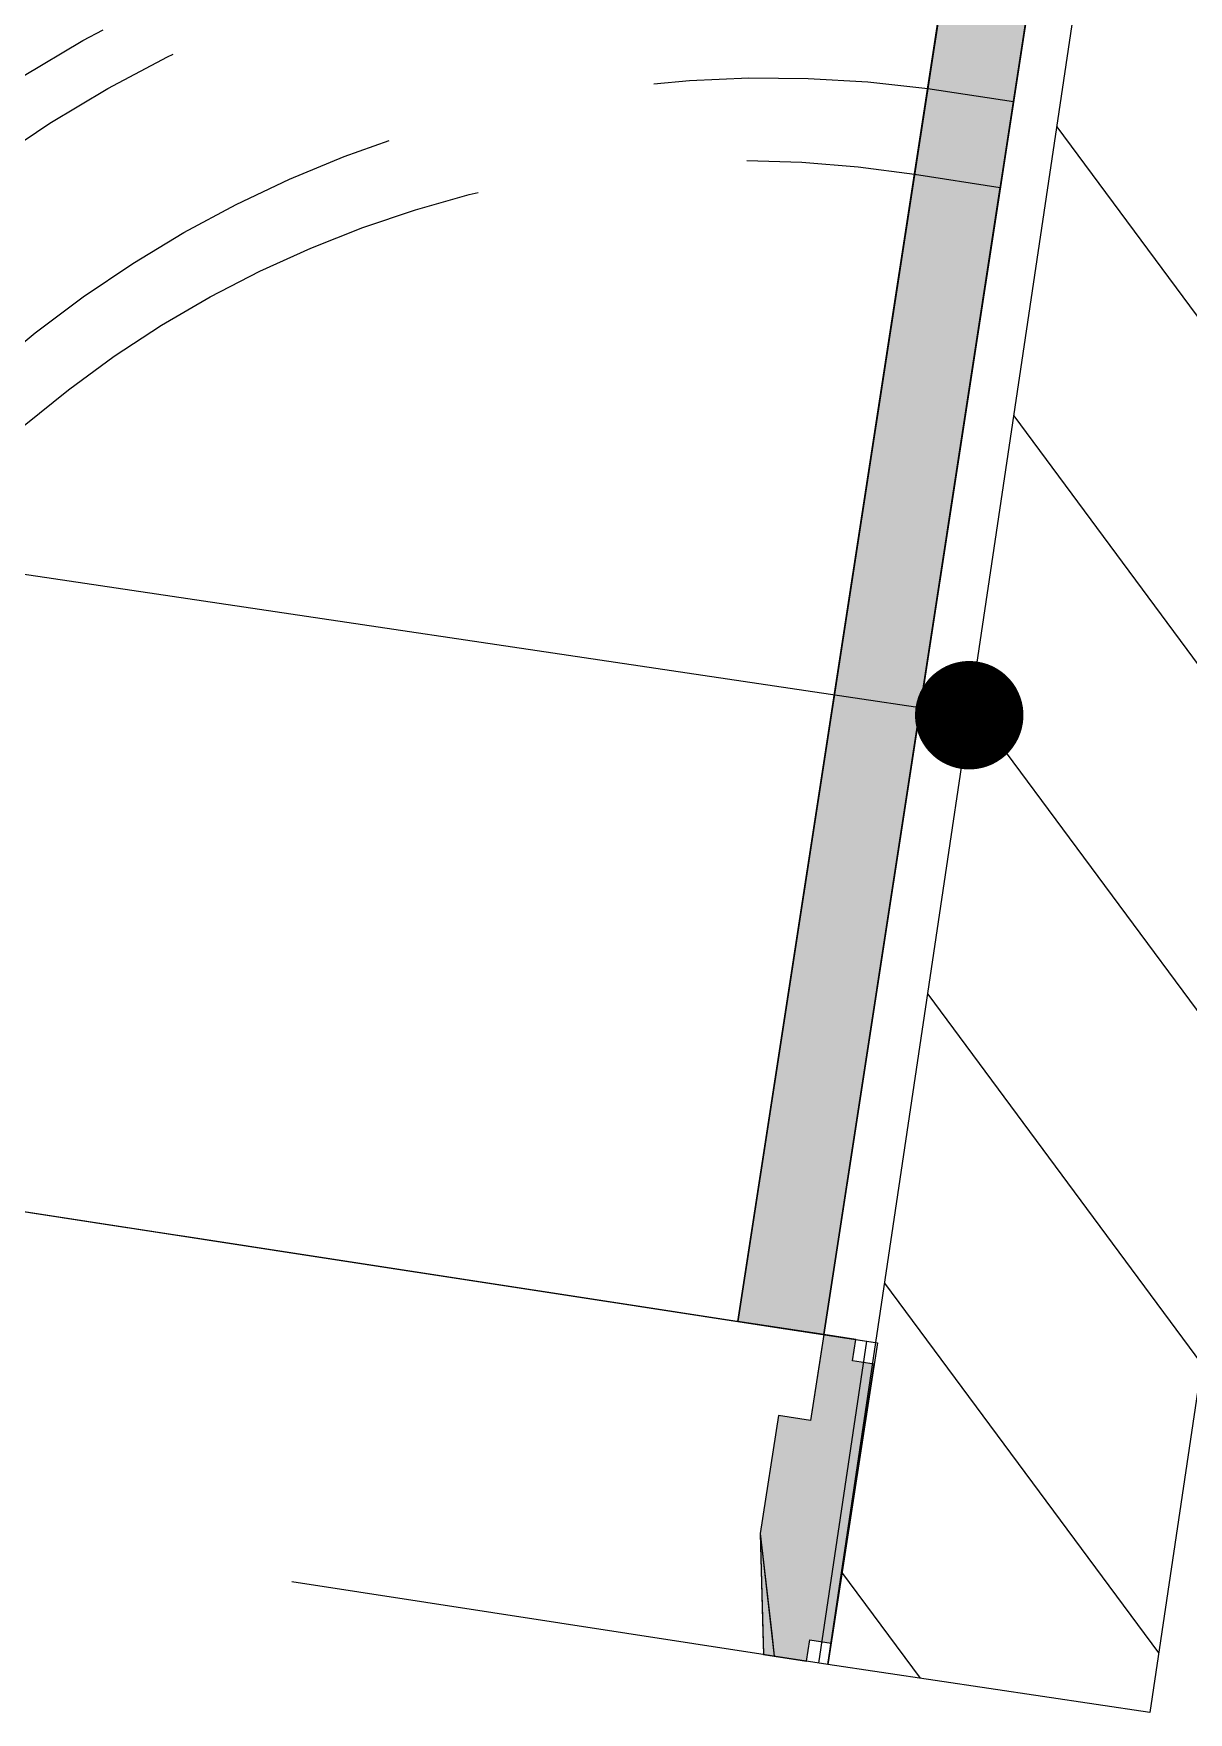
# Model space of a CAD drawing. Header units: millimetres. Extents: x 338 to 506, y 179 to 335.
# Drawn here: x 411.387 to 411.92, y 274.398 to 275.172 of the extents above; entities that cross this region are included whole.
import ezdxf

# ---------------------------------------------------------------- set-up
doc = ezdxf.new("R2010")
doc.units = ezdxf.units.MM
doc.linetypes.add('HIDDEN', pattern=[0.375, 0.25, -0.125])
for name, color, linetype in [('A-DOOR', 3, 'Continuous'), ('MUROS', 32, 'Continuous'), ('REJAS', 151, 'Continuous'), ('SEÑALIZACIÓN', 41, 'Continuous')]:
    doc.layers.add(name, color=color, linetype=linetype)
doc.styles.add('NOTAS', font='simplex.shx')
doc.styles.get("Standard").update_dxf_attribs({"font": 'ARIALUNI.ttf'})
doc.dimstyles.new('ROMANS', dxfattribs={"dimtxt": 0.1, "dimasz": 0.05, "dimexe": 0.04, "dimexo": 0.5, "dimgap": 0.05, "dimtad": 1, "dimtih": 1, "dimtoh": 1, "dimdec": 4, "dimzin": 5, "dimdsep": 46, "dimtxsty": 'Standard', "dimsah": 1, "dimcen": 0.05, "dimse1": 1, "dimse2": 1, "dimclrd": 7, "dimclre": 7, "dimclrt": 7, "dimadec": 0, "dimazin": 0, "dimtfac": 1, "dimtdec": 4, "dimtix": 1, "dimtmove": 2, "dimatfit": 3, "dimfxl": 1, "dimtolj": 1, "dimarcsym": 0})

# ---------------------------------------------------------------- blocks, each defined once
blk = doc.blocks.new('*X914')
at = {"color": 0}
for p, q in [((94.46786, 87.86022), (94.42486, 87.81722)), ((94.60257, 87.86022), (94.45257, 87.71022)), ((94.73727, 87.86022), (94.58727, 87.71022)), ((94.87197, 87.86022), (94.72197, 87.71022)), ((95.00668, 87.86022), (94.85668, 87.71022)), ((95.14138, 87.86022), (94.99138, 87.71022))]:
    blk.add_line(p, q, dxfattribs=at)
blk = doc.blocks.new('*U1259')
at = {"color": 7, "linetype": 'Continuous'}
for p, q in [((0.025, 0), (0.025, 0.535)), ((0.065, 0.535), (0.065, 0))]:
    blk.add_line(p, q, dxfattribs=at)
at = {"color": 7, "linetype": 'Continuous', "extrusion": (0, 0, -1)}
for points in [[(-0.025, 0.535), (-0.065, 0), (-0.025, 0)], [(-0.025, 0.535), (-0.065, 0.535), (-0.065, 0)]]:
    blk.add_solid(points, dxfattribs=at)
blk = doc.blocks.new('*U1260')
at = {"color": 7, "linetype": 'Continuous'}
for p, q in [((0.01, -0.01), (0.01, 0)), ((0.025, 0), (0.025, -0.01)), ((0, -0.04), (0, -0.01)), ((0.025, -0.01), (0.025, -0.04)), ((0, -0.095), (0, -0.04)), ((0.04, -0.04), (0.04, -0.095)), ((0, -0.14), (0, -0.095)), ((0.04, -0.095), (0.02773, -0.14)), ((0.01, -0.15), (0.01, -0.14)), ((0.02773, -0.14), (0.025, -0.15))]:
    blk.add_line(p, q, dxfattribs=at)
at = {"color": 7, "linetype": 'Continuous', "extrusion": (0, 0, -1)}
for points in [[(-0.01, 0), (-0.025, -0.01), (-0.01, -0.01)], [(-0.01, 0), (-0.025, 0), (-0.025, -0.01)], [(0, -0.01), (-0.025, -0.04), (0, -0.04)], [(0, -0.01), (-0.025, -0.01), (-0.025, -0.04)], [(0, -0.04), (-0.04, -0.095), (0, -0.095)], [(0, -0.04), (-0.04, -0.04), (-0.04, -0.095)], [(0, -0.095), (-0.02773, -0.14), (0, -0.14)], [(0, -0.095), (-0.04, -0.095), (-0.02773, -0.14)], [(-0.01, -0.14), (-0.025, -0.15), (-0.01, -0.15)], [(-0.01, -0.14), (-0.02773, -0.14), (-0.025, -0.15)]]:
    blk.add_solid(points, dxfattribs=at)
blk = doc.blocks.new('*U1261')
at = {"color": 7, "linetype": 'Continuous'}
for p, q in [((0.025, 0), (0.025, 0.65)), ((0.065, 0.65), (0.065, 0))]:
    blk.add_line(p, q, dxfattribs=at)
at = {"color": 7, "linetype": 'Continuous', "extrusion": (0, 0, -1)}
for points in [[(-0.025, 0.65), (-0.065, 0), (-0.025, 0)], [(-0.025, 0.65), (-0.065, 0.65), (-0.065, 0)]]:
    blk.add_solid(points, dxfattribs=at)
blk = doc.blocks.new('*U1263')
at = {"color": 7, "linetype": 'Continuous'}
for p, q in [((0.01, -0.01), (0.01, 0)), ((0.025, 0), (0.025, -0.01)), ((0, -0.04), (0, -0.01)), ((0.025, -0.01), (0.025, -0.04)), ((0, -0.095), (0, -0.04)), ((0.04, -0.04), (0.04, -0.095)), ((0, -0.14), (0, -0.095)), ((0.04, -0.095), (0.02773, -0.14)), ((0.01, -0.15), (0.01, -0.14)), ((0.02773, -0.14), (0.025, -0.15))]:
    blk.add_line(p, q, dxfattribs=at)
at = {"color": 7, "linetype": 'Continuous', "extrusion": (0, 0, -1)}
for points in [[(-0.01, 0), (-0.025, -0.01), (-0.01, -0.01)], [(-0.01, 0), (-0.025, 0), (-0.025, -0.01)], [(0, -0.01), (-0.025, -0.04), (0, -0.04)], [(0, -0.01), (-0.025, -0.01), (-0.025, -0.04)], [(0, -0.04), (-0.04, -0.095), (0, -0.095)], [(0, -0.04), (-0.04, -0.04), (-0.04, -0.095)], [(0, -0.095), (-0.02773, -0.14), (0, -0.14)], [(0, -0.095), (-0.04, -0.095), (-0.02773, -0.14)], [(-0.01, -0.14), (-0.025, -0.15), (-0.01, -0.15)], [(-0.01, -0.14), (-0.02773, -0.14), (-0.025, -0.15)]]:
    blk.add_solid(points, dxfattribs=at)
blk = doc.blocks.new('*U1266')
at = {"color": 7, "linetype": 'Continuous'}
for p, q in [((0.01, -0.01), (0.01, 0)), ((0.025, 0), (0.025, -0.01)), ((0, -0.04), (0, -0.01)), ((0.025, -0.01), (0.025, -0.04)), ((0, -0.095), (0, -0.04)), ((0.04, -0.04), (0.04, -0.095)), ((0, -0.14), (0, -0.095)), ((0.04, -0.095), (0.02773, -0.14)), ((0.01, -0.15), (0.01, -0.14)), ((0.02773, -0.14), (0.025, -0.15))]:
    blk.add_line(p, q, dxfattribs=at)
at = {"color": 7, "linetype": 'Continuous', "extrusion": (0, 0, -1)}
for points in [[(-0.01, 0), (-0.025, -0.01), (-0.01, -0.01)], [(-0.01, 0), (-0.025, 0), (-0.025, -0.01)], [(0, -0.01), (-0.025, -0.04), (0, -0.04)], [(0, -0.01), (-0.025, -0.01), (-0.025, -0.04)], [(0, -0.04), (-0.04, -0.095), (0, -0.095)], [(0, -0.04), (-0.04, -0.04), (-0.04, -0.095)], [(0, -0.095), (-0.02773, -0.14), (0, -0.14)], [(0, -0.095), (-0.04, -0.095), (-0.02773, -0.14)], [(-0.01, -0.14), (-0.025, -0.15), (-0.01, -0.15)], [(-0.01, -0.14), (-0.02773, -0.14), (-0.025, -0.15)]]:
    blk.add_solid(points, dxfattribs=at)
blk = doc.blocks.new('*U1267')
at = {"color": 7, "linetype": 'Continuous'}
for p, q in [((0.01, -0.01), (0.01, 0)), ((0.025, 0), (0.025, -0.01)), ((0, -0.04), (0, -0.01)), ((0.025, -0.01), (0.025, -0.04)), ((0, -0.095), (0, -0.04)), ((0.04, -0.04), (0.04, -0.095)), ((0, -0.14), (0, -0.095)), ((0.04, -0.095), (0.02773, -0.14)), ((0.01, -0.15), (0.01, -0.14)), ((0.02773, -0.14), (0.025, -0.15))]:
    blk.add_line(p, q, dxfattribs=at)
at = {"color": 7, "linetype": 'Continuous', "extrusion": (0, 0, -1)}
for points in [[(-0.01, 0), (-0.025, -0.01), (-0.01, -0.01)], [(-0.01, 0), (-0.025, 0), (-0.025, -0.01)], [(0, -0.01), (-0.025, -0.04), (0, -0.04)], [(0, -0.01), (-0.025, -0.01), (-0.025, -0.04)], [(0, -0.04), (-0.04, -0.095), (0, -0.095)], [(0, -0.04), (-0.04, -0.04), (-0.04, -0.095)], [(0, -0.095), (-0.02773, -0.14), (0, -0.14)], [(0, -0.095), (-0.04, -0.095), (-0.02773, -0.14)], [(-0.01, -0.14), (-0.025, -0.15), (-0.01, -0.15)], [(-0.01, -0.14), (-0.02773, -0.14), (-0.025, -0.15)]]:
    blk.add_solid(points, dxfattribs=at)
blk = doc.blocks.new('*U1268')
at = {"color": 7, "linetype": 'Continuous'}
for p, q in [((0.025, 0), (0.025, 0.735)), ((0.065, 0.735), (0.065, 0))]:
    blk.add_line(p, q, dxfattribs=at)
at = {"color": 7, "linetype": 'Continuous', "extrusion": (0, 0, -1)}
for points in [[(-0.025, 0.735), (-0.065, 0), (-0.025, 0)], [(-0.025, 0.735), (-0.065, 0.735), (-0.065, 0)]]:
    blk.add_solid(points, dxfattribs=at)
blk = doc.blocks.new('*U1269')
at = {"color": 7, "linetype": 'Continuous'}
for p, q in [((0.025, 0), (0.025, 0.85)), ((0.065, 0.85), (0.065, 0))]:
    blk.add_line(p, q, dxfattribs=at)
at = {"color": 7, "linetype": 'Continuous', "extrusion": (0, 0, -1)}
for points in [[(-0.025, 0.85), (-0.065, 0), (-0.025, 0)], [(-0.025, 0.85), (-0.065, 0.85), (-0.065, 0)]]:
    blk.add_solid(points, dxfattribs=at)
blk = doc.blocks.new('*U1272')
at = {"color": 7, "linetype": 'Continuous'}
for p, q in [((0.01, -0.01), (0.01, 0)), ((0.025, 0), (0.025, -0.01)), ((0, -0.04), (0, -0.01)), ((0.025, -0.01), (0.025, -0.04)), ((0, -0.095), (0, -0.04)), ((0.04, -0.04), (0.04, -0.095)), ((0, -0.14), (0, -0.095)), ((0.04, -0.095), (0.02773, -0.14)), ((0.01, -0.15), (0.01, -0.14)), ((0.02773, -0.14), (0.025, -0.15))]:
    blk.add_line(p, q, dxfattribs=at)
at = {"color": 7, "linetype": 'Continuous', "extrusion": (0, 0, -1)}
for points in [[(-0.01, 0), (-0.025, -0.01), (-0.01, -0.01)], [(-0.01, 0), (-0.025, 0), (-0.025, -0.01)], [(0, -0.01), (-0.025, -0.04), (0, -0.04)], [(0, -0.01), (-0.025, -0.01), (-0.025, -0.04)], [(0, -0.04), (-0.04, -0.095), (0, -0.095)], [(0, -0.04), (-0.04, -0.04), (-0.04, -0.095)], [(0, -0.095), (-0.02773, -0.14), (0, -0.14)], [(0, -0.095), (-0.04, -0.095), (-0.02773, -0.14)], [(-0.01, -0.14), (-0.025, -0.15), (-0.01, -0.15)], [(-0.01, -0.14), (-0.02773, -0.14), (-0.025, -0.15)]]:
    blk.add_solid(points, dxfattribs=at)
blk = doc.blocks.new('*U1273')
at = {"color": 7, "linetype": 'Continuous'}
for p, q in [((0.01, -0.01), (0.01, 0)), ((0.025, 0), (0.025, -0.01)), ((0, -0.04), (0, -0.01)), ((0.025, -0.01), (0.025, -0.04)), ((0, -0.095), (0, -0.04)), ((0.04, -0.04), (0.04, -0.095)), ((0, -0.14), (0, -0.095)), ((0.04, -0.095), (0.02773, -0.14)), ((0.01, -0.15), (0.01, -0.14)), ((0.02773, -0.14), (0.025, -0.15))]:
    blk.add_line(p, q, dxfattribs=at)
at = {"color": 7, "linetype": 'Continuous', "extrusion": (0, 0, -1)}
for points in [[(-0.01, 0), (-0.025, -0.01), (-0.01, -0.01)], [(-0.01, 0), (-0.025, 0), (-0.025, -0.01)], [(0, -0.01), (-0.025, -0.04), (0, -0.04)], [(0, -0.01), (-0.025, -0.01), (-0.025, -0.04)], [(0, -0.04), (-0.04, -0.095), (0, -0.095)], [(0, -0.04), (-0.04, -0.04), (-0.04, -0.095)], [(0, -0.095), (-0.02773, -0.14), (0, -0.14)], [(0, -0.095), (-0.04, -0.095), (-0.02773, -0.14)], [(-0.01, -0.14), (-0.025, -0.15), (-0.01, -0.15)], [(-0.01, -0.14), (-0.02773, -0.14), (-0.025, -0.15)]]:
    blk.add_solid(points, dxfattribs=at)
blk = doc.blocks.new('*U1276')
at = {"color": 7, "linetype": 'Continuous'}
for p, q in [((0.01, -0.01), (0.01, 0)), ((0.025, 0), (0.025, -0.01)), ((0, -0.04), (0, -0.01)), ((0.025, -0.01), (0.025, -0.04)), ((0, -0.095), (0, -0.04)), ((0.04, -0.04), (0.04, -0.095)), ((0, -0.14), (0, -0.095)), ((0.04, -0.095), (0.02773, -0.14)), ((0.01, -0.15), (0.01, -0.14)), ((0.02773, -0.14), (0.025, -0.15))]:
    blk.add_line(p, q, dxfattribs=at)
at = {"color": 7, "linetype": 'Continuous', "extrusion": (0, 0, -1)}
for points in [[(-0.01, 0), (-0.025, -0.01), (-0.01, -0.01)], [(-0.01, 0), (-0.025, 0), (-0.025, -0.01)], [(0, -0.01), (-0.025, -0.04), (0, -0.04)], [(0, -0.01), (-0.025, -0.01), (-0.025, -0.04)], [(0, -0.04), (-0.04, -0.095), (0, -0.095)], [(0, -0.04), (-0.04, -0.04), (-0.04, -0.095)], [(0, -0.095), (-0.02773, -0.14), (0, -0.14)], [(0, -0.095), (-0.04, -0.095), (-0.02773, -0.14)], [(-0.01, -0.14), (-0.025, -0.15), (-0.01, -0.15)], [(-0.01, -0.14), (-0.02773, -0.14), (-0.025, -0.15)]]:
    blk.add_solid(points, dxfattribs=at)
blk = doc.blocks.new('*U1277')
at = {"color": 7, "linetype": 'Continuous'}
for p, q in [((0.01, -0.01), (0.01, 0)), ((0.025, 0), (0.025, -0.01)), ((0, -0.04), (0, -0.01)), ((0.025, -0.01), (0.025, -0.04)), ((0, -0.095), (0, -0.04)), ((0.04, -0.04), (0.04, -0.095)), ((0, -0.14), (0, -0.095)), ((0.04, -0.095), (0.02773, -0.14)), ((0.01, -0.15), (0.01, -0.14)), ((0.02773, -0.14), (0.025, -0.15))]:
    blk.add_line(p, q, dxfattribs=at)
at = {"color": 7, "linetype": 'Continuous', "extrusion": (0, 0, -1)}
for points in [[(-0.01, 0), (-0.025, -0.01), (-0.01, -0.01)], [(-0.01, 0), (-0.025, 0), (-0.025, -0.01)], [(0, -0.01), (-0.025, -0.04), (0, -0.04)], [(0, -0.01), (-0.025, -0.01), (-0.025, -0.04)], [(0, -0.04), (-0.04, -0.095), (0, -0.095)], [(0, -0.04), (-0.04, -0.04), (-0.04, -0.095)], [(0, -0.095), (-0.02773, -0.14), (0, -0.14)], [(0, -0.095), (-0.04, -0.095), (-0.02773, -0.14)], [(-0.01, -0.14), (-0.025, -0.15), (-0.01, -0.15)], [(-0.01, -0.14), (-0.02773, -0.14), (-0.025, -0.15)]]:
    blk.add_solid(points, dxfattribs=at)
blk = doc.blocks.new('*U1278')
at = {"color": 7, "linetype": 'Continuous'}
for p, q in [((0.025, 0), (0.025, 0.95)), ((0.065, 0.95), (0.065, 0))]:
    blk.add_line(p, q, dxfattribs=at)
at = {"color": 7, "linetype": 'Continuous', "extrusion": (0, 0, -1)}
for points in [[(-0.025, 0.95), (-0.065, 0), (-0.025, 0)], [(-0.025, 0.95), (-0.065, 0.95), (-0.065, 0)]]:
    blk.add_solid(points, dxfattribs=at)
blk = doc.blocks.new('*U1279')
at = {"color": 7, "linetype": 'Continuous'}
for p, q in [((0.025, 0), (0.025, 0.945)), ((0.065, 0.945), (0.065, 0))]:
    blk.add_line(p, q, dxfattribs=at)
at = {"color": 7, "linetype": 'Continuous', "extrusion": (0, 0, -1)}
for points in [[(-0.025, 0.945), (-0.065, 0), (-0.025, 0)], [(-0.025, 0.945), (-0.065, 0.945), (-0.065, 0)]]:
    blk.add_solid(points, dxfattribs=at)
blk = doc.blocks.new('*U1282')
at = {"color": 7, "linetype": 'Continuous'}
for p, q in [((0.01, -0.01), (0.01, 0)), ((0.025, 0), (0.025, -0.01)), ((0, -0.04), (0, -0.01)), ((0.025, -0.01), (0.025, -0.04)), ((0, -0.095), (0, -0.04)), ((0.04, -0.04), (0.04, -0.095)), ((0, -0.14), (0, -0.095)), ((0.04, -0.095), (0.03182, -0.14)), ((0.01, -0.15), (0.01, -0.14)), ((0.03182, -0.14), (0.03, -0.15))]:
    blk.add_line(p, q, dxfattribs=at)
at = {"color": 7, "linetype": 'Continuous', "extrusion": (0, 0, -1)}
for points in [[(-0.01, 0), (-0.025, -0.01), (-0.01, -0.01)], [(-0.01, 0), (-0.025, 0), (-0.025, -0.01)], [(0, -0.01), (-0.025, -0.04), (0, -0.04)], [(0, -0.01), (-0.025, -0.01), (-0.025, -0.04)], [(0, -0.04), (-0.04, -0.095), (0, -0.095)], [(0, -0.04), (-0.04, -0.04), (-0.04, -0.095)], [(0, -0.095), (-0.03182, -0.14), (0, -0.14)], [(0, -0.095), (-0.04, -0.095), (-0.03182, -0.14)], [(-0.01, -0.14), (-0.03, -0.15), (-0.01, -0.15)], [(-0.01, -0.14), (-0.03182, -0.14), (-0.03, -0.15)]]:
    blk.add_solid(points, dxfattribs=at)
blk = doc.blocks.new('*U1286')
at = {"color": 7, "linetype": 'Continuous'}
for p, q in [((0.025, 0), (0.025, 0.945)), ((0.065, 0.945), (0.065, 0))]:
    blk.add_line(p, q, dxfattribs=at)
at = {"color": 7, "linetype": 'Continuous', "extrusion": (0, 0, -1)}
for points in [[(-0.025, 0.945), (-0.065, 0), (-0.025, 0)], [(-0.025, 0.945), (-0.065, 0.945), (-0.065, 0)]]:
    blk.add_solid(points, dxfattribs=at)
blk = doc.blocks.new('*U1289')
at = {"color": 7, "linetype": 'Continuous'}
for p, q in [((0.01, -0.01), (0.01, 0)), ((0.025, 0), (0.025, -0.01)), ((0, -0.04), (0, -0.01)), ((0.025, -0.01), (0.025, -0.04)), ((0, -0.095), (0, -0.04)), ((0.04, -0.04), (0.04, -0.095)), ((0, -0.14), (0, -0.095)), ((0.04, -0.095), (0.03182, -0.14)), ((0.01, -0.15), (0.01, -0.14)), ((0.03182, -0.14), (0.03, -0.15))]:
    blk.add_line(p, q, dxfattribs=at)
at = {"color": 7, "linetype": 'Continuous', "extrusion": (0, 0, -1)}
for points in [[(-0.01, 0), (-0.025, -0.01), (-0.01, -0.01)], [(-0.01, 0), (-0.025, 0), (-0.025, -0.01)], [(0, -0.01), (-0.025, -0.04), (0, -0.04)], [(0, -0.01), (-0.025, -0.01), (-0.025, -0.04)], [(0, -0.04), (-0.04, -0.095), (0, -0.095)], [(0, -0.04), (-0.04, -0.04), (-0.04, -0.095)], [(0, -0.095), (-0.03182, -0.14), (0, -0.14)], [(0, -0.095), (-0.04, -0.095), (-0.03182, -0.14)], [(-0.01, -0.14), (-0.03, -0.15), (-0.01, -0.15)], [(-0.01, -0.14), (-0.03182, -0.14), (-0.03, -0.15)]]:
    blk.add_solid(points, dxfattribs=at)
blk = doc.blocks.new('*U1295')
at = {"color": 7, "linetype": 'Continuous'}
for p, q in [((0.025, 0), (0.025, 0.7)), ((0.065, 0.7), (0.065, 0))]:
    blk.add_line(p, q, dxfattribs=at)
at = {"color": 7, "linetype": 'Continuous', "extrusion": (0, 0, -1)}
for points in [[(-0.025, 0.7), (-0.065, 0), (-0.025, 0)], [(-0.025, 0.7), (-0.065, 0.7), (-0.065, 0)]]:
    blk.add_solid(points, dxfattribs=at)
blk = doc.blocks.new('*U1297')
at = {"color": 7, "linetype": 'Continuous'}
for p, q in [((0.01, -0.01), (0.01, 0)), ((0.025, 0), (0.025, -0.01)), ((0, -0.04), (0, -0.01)), ((0.025, -0.01), (0.025, -0.04)), ((0, -0.095), (0, -0.04)), ((0.04, -0.04), (0.04, -0.095)), ((0, -0.14), (0, -0.095)), ((0.04, -0.095), (0.02773, -0.14)), ((0.01, -0.15), (0.01, -0.14)), ((0.02773, -0.14), (0.025, -0.15))]:
    blk.add_line(p, q, dxfattribs=at)
at = {"color": 7, "linetype": 'Continuous', "extrusion": (0, 0, -1)}
for points in [[(-0.01, 0), (-0.025, -0.01), (-0.01, -0.01)], [(-0.01, 0), (-0.025, 0), (-0.025, -0.01)], [(0, -0.01), (-0.025, -0.04), (0, -0.04)], [(0, -0.01), (-0.025, -0.01), (-0.025, -0.04)], [(0, -0.04), (-0.04, -0.095), (0, -0.095)], [(0, -0.04), (-0.04, -0.04), (-0.04, -0.095)], [(0, -0.095), (-0.02773, -0.14), (0, -0.14)], [(0, -0.095), (-0.04, -0.095), (-0.02773, -0.14)], [(-0.01, -0.14), (-0.025, -0.15), (-0.01, -0.15)], [(-0.01, -0.14), (-0.02773, -0.14), (-0.025, -0.15)]]:
    blk.add_solid(points, dxfattribs=at)
blk = doc.blocks.new('*U1298')
at = {"color": 7, "linetype": 'Continuous'}
for p, q in [((0.025, 0), (0.025, 0.575)), ((0.065, 0.575), (0.065, 0))]:
    blk.add_line(p, q, dxfattribs=at)
at = {"color": 7, "linetype": 'Continuous', "extrusion": (0, 0, -1)}
for points in [[(-0.025, 0.575), (-0.065, 0), (-0.025, 0)], [(-0.025, 0.575), (-0.065, 0.575), (-0.065, 0)]]:
    blk.add_solid(points, dxfattribs=at)
blk = doc.blocks.new('*U1299')
at = {"color": 7, "linetype": 'Continuous'}
for p, q in [((0.01, -0.01), (0.01, 0)), ((0.025, 0), (0.025, -0.01)), ((0, -0.04), (0, -0.01)), ((0.025, -0.01), (0.025, -0.04)), ((0, -0.095), (0, -0.04)), ((0.04, -0.04), (0.04, -0.095)), ((0, -0.14), (0, -0.095)), ((0.04, -0.095), (0.03182, -0.14)), ((0.01, -0.15), (0.01, -0.14)), ((0.03182, -0.14), (0.03, -0.15))]:
    blk.add_line(p, q, dxfattribs=at)
at = {"color": 7, "linetype": 'Continuous', "extrusion": (0, 0, -1)}
for points in [[(-0.01, 0), (-0.025, -0.01), (-0.01, -0.01)], [(-0.01, 0), (-0.025, 0), (-0.025, -0.01)], [(0, -0.01), (-0.025, -0.04), (0, -0.04)], [(0, -0.01), (-0.025, -0.01), (-0.025, -0.04)], [(0, -0.04), (-0.04, -0.095), (0, -0.095)], [(0, -0.04), (-0.04, -0.04), (-0.04, -0.095)], [(0, -0.095), (-0.03182, -0.14), (0, -0.14)], [(0, -0.095), (-0.04, -0.095), (-0.03182, -0.14)], [(-0.01, -0.14), (-0.03, -0.15), (-0.01, -0.15)], [(-0.01, -0.14), (-0.03182, -0.14), (-0.03, -0.15)]]:
    blk.add_solid(points, dxfattribs=at)
blk = doc.blocks.new('*U1302')
at = {"color": 7, "linetype": 'Continuous'}
for p, q in [((0.01, -0.01), (0.01, 0)), ((0.025, 0), (0.025, -0.01)), ((0, -0.04), (0, -0.01)), ((0.025, -0.01), (0.025, -0.04)), ((0, -0.095), (0, -0.04)), ((0.04, -0.04), (0.04, -0.095)), ((0, -0.14), (0, -0.095)), ((0.04, -0.095), (0.02773, -0.14)), ((0.01, -0.15), (0.01, -0.14)), ((0.02773, -0.14), (0.025, -0.15))]:
    blk.add_line(p, q, dxfattribs=at)
at = {"color": 7, "linetype": 'Continuous', "extrusion": (0, 0, -1)}
for points in [[(-0.01, 0), (-0.025, -0.01), (-0.01, -0.01)], [(-0.01, 0), (-0.025, 0), (-0.025, -0.01)], [(0, -0.01), (-0.025, -0.04), (0, -0.04)], [(0, -0.01), (-0.025, -0.01), (-0.025, -0.04)], [(0, -0.04), (-0.04, -0.095), (0, -0.095)], [(0, -0.04), (-0.04, -0.04), (-0.04, -0.095)], [(0, -0.095), (-0.02773, -0.14), (0, -0.14)], [(0, -0.095), (-0.04, -0.095), (-0.02773, -0.14)], [(-0.01, -0.14), (-0.025, -0.15), (-0.01, -0.15)], [(-0.01, -0.14), (-0.02773, -0.14), (-0.025, -0.15)]]:
    blk.add_solid(points, dxfattribs=at)
blk = doc.blocks.new('*U1303')
at = {"color": 7, "linetype": 'Continuous'}
for p, q in [((0.01, -0.01), (0.01, 0)), ((0.025, 0), (0.025, -0.01)), ((0, -0.04), (0, -0.01)), ((0.025, -0.01), (0.025, -0.04)), ((0, -0.095), (0, -0.04)), ((0.04, -0.04), (0.04, -0.095)), ((0, -0.14), (0, -0.095)), ((0.04, -0.095), (0.02773, -0.14)), ((0.01, -0.15), (0.01, -0.14)), ((0.02773, -0.14), (0.025, -0.15))]:
    blk.add_line(p, q, dxfattribs=at)
at = {"color": 7, "linetype": 'Continuous', "extrusion": (0, 0, -1)}
for points in [[(-0.01, 0), (-0.025, -0.01), (-0.01, -0.01)], [(-0.01, 0), (-0.025, 0), (-0.025, -0.01)], [(0, -0.01), (-0.025, -0.04), (0, -0.04)], [(0, -0.01), (-0.025, -0.01), (-0.025, -0.04)], [(0, -0.04), (-0.04, -0.095), (0, -0.095)], [(0, -0.04), (-0.04, -0.04), (-0.04, -0.095)], [(0, -0.095), (-0.02773, -0.14), (0, -0.14)], [(0, -0.095), (-0.04, -0.095), (-0.02773, -0.14)], [(-0.01, -0.14), (-0.025, -0.15), (-0.01, -0.15)], [(-0.01, -0.14), (-0.02773, -0.14), (-0.025, -0.15)]]:
    blk.add_solid(points, dxfattribs=at)
blk = doc.blocks.new('*U1304')
at = {"color": 7, "linetype": 'Continuous'}
for p, q in [((0.025, 0), (0.025, 0.775)), ((0.065, 0.775), (0.065, 0))]:
    blk.add_line(p, q, dxfattribs=at)
at = {"color": 7, "linetype": 'Continuous', "extrusion": (0, 0, -1)}
for points in [[(-0.025, 0.775), (-0.065, 0), (-0.025, 0)], [(-0.025, 0.775), (-0.065, 0.775), (-0.065, 0)]]:
    blk.add_solid(points, dxfattribs=at)
blk = doc.blocks.new('*U1308')
at = {"color": 7, "linetype": 'Continuous'}
for p, q in [((0.01, -0.01), (0.01, 0)), ((0.025, 0), (0.025, -0.01)), ((0, -0.04), (0, -0.01)), ((0.025, -0.01), (0.025, -0.04)), ((0, -0.095), (0, -0.04)), ((0.04, -0.04), (0.04, -0.095)), ((0, -0.14), (0, -0.095)), ((0.04, -0.095), (0.02773, -0.14)), ((0.01, -0.15), (0.01, -0.14)), ((0.02773, -0.14), (0.025, -0.15))]:
    blk.add_line(p, q, dxfattribs=at)
at = {"color": 7, "linetype": 'Continuous', "extrusion": (0, 0, -1)}
for points in [[(-0.01, 0), (-0.025, -0.01), (-0.01, -0.01)], [(-0.01, 0), (-0.025, 0), (-0.025, -0.01)], [(0, -0.01), (-0.025, -0.04), (0, -0.04)], [(0, -0.01), (-0.025, -0.01), (-0.025, -0.04)], [(0, -0.04), (-0.04, -0.095), (0, -0.095)], [(0, -0.04), (-0.04, -0.04), (-0.04, -0.095)], [(0, -0.095), (-0.02773, -0.14), (0, -0.14)], [(0, -0.095), (-0.04, -0.095), (-0.02773, -0.14)], [(-0.01, -0.14), (-0.025, -0.15), (-0.01, -0.15)], [(-0.01, -0.14), (-0.02773, -0.14), (-0.025, -0.15)]]:
    blk.add_solid(points, dxfattribs=at)
blk = doc.blocks.new('*U1309')
at = {"color": 7, "linetype": 'Continuous'}
for p, q in [((0.01, -0.01), (0.01, 0)), ((0.025, 0), (0.025, -0.01)), ((0, -0.04), (0, -0.01)), ((0.025, -0.01), (0.025, -0.04)), ((0, -0.095), (0, -0.04)), ((0.04, -0.04), (0.04, -0.095)), ((0, -0.14), (0, -0.095)), ((0.04, -0.095), (0.02773, -0.14)), ((0.01, -0.15), (0.01, -0.14)), ((0.02773, -0.14), (0.025, -0.15))]:
    blk.add_line(p, q, dxfattribs=at)
at = {"color": 7, "linetype": 'Continuous', "extrusion": (0, 0, -1)}
for points in [[(-0.01, 0), (-0.025, -0.01), (-0.01, -0.01)], [(-0.01, 0), (-0.025, 0), (-0.025, -0.01)], [(0, -0.01), (-0.025, -0.04), (0, -0.04)], [(0, -0.01), (-0.025, -0.01), (-0.025, -0.04)], [(0, -0.04), (-0.04, -0.095), (0, -0.095)], [(0, -0.04), (-0.04, -0.04), (-0.04, -0.095)], [(0, -0.095), (-0.02773, -0.14), (0, -0.14)], [(0, -0.095), (-0.04, -0.095), (-0.02773, -0.14)], [(-0.01, -0.14), (-0.025, -0.15), (-0.01, -0.15)], [(-0.01, -0.14), (-0.02773, -0.14), (-0.025, -0.15)]]:
    blk.add_solid(points, dxfattribs=at)
blk = doc.blocks.new('*U1311')
at = {"color": 7, "linetype": 'Continuous'}
for p, q in [((0.025, 0), (0.025, 0.925)), ((0.065, 0.925), (0.065, 0))]:
    blk.add_line(p, q, dxfattribs=at)
at = {"color": 7, "linetype": 'Continuous', "extrusion": (0, 0, -1)}
for points in [[(-0.025, 0.925), (-0.065, 0), (-0.025, 0)], [(-0.025, 0.925), (-0.065, 0.925), (-0.065, 0)]]:
    blk.add_solid(points, dxfattribs=at)
blk = doc.blocks.new('*U1314')
at = {"color": 7, "linetype": 'Continuous'}
for p, q in [((0.01, -0.01), (0.01, 0)), ((0.025, 0), (0.025, -0.01)), ((0, -0.04), (0, -0.01)), ((0.025, -0.01), (0.025, -0.04)), ((0, -0.095), (0, -0.04)), ((0.04, -0.04), (0.04, -0.095)), ((0, -0.14), (0, -0.095)), ((0.04, -0.095), (0.02773, -0.14)), ((0.01, -0.15), (0.01, -0.14)), ((0.02773, -0.14), (0.025, -0.15))]:
    blk.add_line(p, q, dxfattribs=at)
at = {"color": 7, "linetype": 'Continuous', "extrusion": (0, 0, -1)}
for points in [[(-0.01, 0), (-0.025, -0.01), (-0.01, -0.01)], [(-0.01, 0), (-0.025, 0), (-0.025, -0.01)], [(0, -0.01), (-0.025, -0.04), (0, -0.04)], [(0, -0.01), (-0.025, -0.01), (-0.025, -0.04)], [(0, -0.04), (-0.04, -0.095), (0, -0.095)], [(0, -0.04), (-0.04, -0.04), (-0.04, -0.095)], [(0, -0.095), (-0.02773, -0.14), (0, -0.14)], [(0, -0.095), (-0.04, -0.095), (-0.02773, -0.14)], [(-0.01, -0.14), (-0.025, -0.15), (-0.01, -0.15)], [(-0.01, -0.14), (-0.02773, -0.14), (-0.025, -0.15)]]:
    blk.add_solid(points, dxfattribs=at)
blk = doc.blocks.new('*U1315')
at = {"color": 7, "linetype": 'Continuous'}
for p, q in [((0.01, -0.01), (0.01, 0)), ((0.025, 0), (0.025, -0.01)), ((0, -0.04), (0, -0.01)), ((0.025, -0.01), (0.025, -0.04)), ((0, -0.095), (0, -0.04)), ((0.04, -0.04), (0.04, -0.095)), ((0, -0.14), (0, -0.095)), ((0.04, -0.095), (0.02773, -0.14)), ((0.01, -0.15), (0.01, -0.14)), ((0.02773, -0.14), (0.025, -0.15))]:
    blk.add_line(p, q, dxfattribs=at)
at = {"color": 7, "linetype": 'Continuous', "extrusion": (0, 0, -1)}
for points in [[(-0.01, 0), (-0.025, -0.01), (-0.01, -0.01)], [(-0.01, 0), (-0.025, 0), (-0.025, -0.01)], [(0, -0.01), (-0.025, -0.04), (0, -0.04)], [(0, -0.01), (-0.025, -0.01), (-0.025, -0.04)], [(0, -0.04), (-0.04, -0.095), (0, -0.095)], [(0, -0.04), (-0.04, -0.04), (-0.04, -0.095)], [(0, -0.095), (-0.02773, -0.14), (0, -0.14)], [(0, -0.095), (-0.04, -0.095), (-0.02773, -0.14)], [(-0.01, -0.14), (-0.025, -0.15), (-0.01, -0.15)], [(-0.01, -0.14), (-0.02773, -0.14), (-0.025, -0.15)]]:
    blk.add_solid(points, dxfattribs=at)
blk = doc.blocks.new('*U1317')
at = {"color": 7, "linetype": 'Continuous'}
for p, q in [((0.025, 0), (0.025, 0.675)), ((0.065, 0.675), (0.065, 0))]:
    blk.add_line(p, q, dxfattribs=at)
at = {"color": 7, "linetype": 'Continuous', "extrusion": (0, 0, -1)}
for points in [[(-0.025, 0.675), (-0.065, 0), (-0.025, 0)], [(-0.025, 0.675), (-0.065, 0.675), (-0.065, 0)]]:
    blk.add_solid(points, dxfattribs=at)
blk = doc.blocks.new('*U1320')
at = {"color": 7, "linetype": 'Continuous'}
for p, q in [((0.01, -0.01), (0.01, 0)), ((0.025, 0), (0.025, -0.01)), ((0, -0.04), (0, -0.01)), ((0.025, -0.01), (0.025, -0.04)), ((0, -0.095), (0, -0.04)), ((0.04, -0.04), (0.04, -0.095)), ((0, -0.14), (0, -0.095)), ((0.04, -0.095), (0.02773, -0.14)), ((0.01, -0.15), (0.01, -0.14)), ((0.02773, -0.14), (0.025, -0.15))]:
    blk.add_line(p, q, dxfattribs=at)
at = {"color": 7, "linetype": 'Continuous', "extrusion": (0, 0, -1)}
for points in [[(-0.01, 0), (-0.025, -0.01), (-0.01, -0.01)], [(-0.01, 0), (-0.025, 0), (-0.025, -0.01)], [(0, -0.01), (-0.025, -0.04), (0, -0.04)], [(0, -0.01), (-0.025, -0.01), (-0.025, -0.04)], [(0, -0.04), (-0.04, -0.095), (0, -0.095)], [(0, -0.04), (-0.04, -0.04), (-0.04, -0.095)], [(0, -0.095), (-0.02773, -0.14), (0, -0.14)], [(0, -0.095), (-0.04, -0.095), (-0.02773, -0.14)], [(-0.01, -0.14), (-0.025, -0.15), (-0.01, -0.15)], [(-0.01, -0.14), (-0.02773, -0.14), (-0.025, -0.15)]]:
    blk.add_solid(points, dxfattribs=at)
blk = doc.blocks.new('*U1321')
at = {"color": 7, "linetype": 'Continuous'}
for p, q in [((0.01, -0.01), (0.01, 0)), ((0.025, 0), (0.025, -0.01)), ((0, -0.04), (0, -0.01)), ((0.025, -0.01), (0.025, -0.04)), ((0, -0.095), (0, -0.04)), ((0.04, -0.04), (0.04, -0.095)), ((0, -0.14), (0, -0.095)), ((0.04, -0.095), (0.02773, -0.14)), ((0.01, -0.15), (0.01, -0.14)), ((0.02773, -0.14), (0.025, -0.15))]:
    blk.add_line(p, q, dxfattribs=at)
at = {"color": 7, "linetype": 'Continuous', "extrusion": (0, 0, -1)}
for points in [[(-0.01, 0), (-0.025, -0.01), (-0.01, -0.01)], [(-0.01, 0), (-0.025, 0), (-0.025, -0.01)], [(0, -0.01), (-0.025, -0.04), (0, -0.04)], [(0, -0.01), (-0.025, -0.01), (-0.025, -0.04)], [(0, -0.04), (-0.04, -0.095), (0, -0.095)], [(0, -0.04), (-0.04, -0.04), (-0.04, -0.095)], [(0, -0.095), (-0.02773, -0.14), (0, -0.14)], [(0, -0.095), (-0.04, -0.095), (-0.02773, -0.14)], [(-0.01, -0.14), (-0.025, -0.15), (-0.01, -0.15)], [(-0.01, -0.14), (-0.02773, -0.14), (-0.025, -0.15)]]:
    blk.add_solid(points, dxfattribs=at)
blk = doc.blocks.new('*U1323')
at = {"color": 7, "linetype": 'Continuous'}
for p, q in [((0.025, 0), (0.025, 0.725)), ((0.065, 0.725), (0.065, 0))]:
    blk.add_line(p, q, dxfattribs=at)
at = {"color": 7, "linetype": 'Continuous', "extrusion": (0, 0, -1)}
for points in [[(-0.025, 0.725), (-0.065, 0), (-0.025, 0)], [(-0.025, 0.725), (-0.065, 0.725), (-0.065, 0)]]:
    blk.add_solid(points, dxfattribs=at)
blk = doc.blocks.new('*U1328')
at = {"color": 7, "linetype": 'Continuous'}
for p, q in [((0.01, -0.01), (0.01, 0)), ((0.025, 0), (0.025, -0.01)), ((0, -0.04), (0, -0.01)), ((0.025, -0.01), (0.025, -0.04)), ((0, -0.095), (0, -0.04)), ((0.04, -0.04), (0.04, -0.095)), ((0, -0.14), (0, -0.095)), ((0.04, -0.095), (0.02773, -0.14)), ((0.01, -0.15), (0.01, -0.14)), ((0.02773, -0.14), (0.025, -0.15))]:
    blk.add_line(p, q, dxfattribs=at)
at = {"color": 7, "linetype": 'Continuous', "extrusion": (0, 0, -1)}
for points in [[(-0.01, 0), (-0.025, -0.01), (-0.01, -0.01)], [(-0.01, 0), (-0.025, 0), (-0.025, -0.01)], [(0, -0.01), (-0.025, -0.04), (0, -0.04)], [(0, -0.01), (-0.025, -0.01), (-0.025, -0.04)], [(0, -0.04), (-0.04, -0.095), (0, -0.095)], [(0, -0.04), (-0.04, -0.04), (-0.04, -0.095)], [(0, -0.095), (-0.02773, -0.14), (0, -0.14)], [(0, -0.095), (-0.04, -0.095), (-0.02773, -0.14)], [(-0.01, -0.14), (-0.025, -0.15), (-0.01, -0.15)], [(-0.01, -0.14), (-0.02773, -0.14), (-0.025, -0.15)]]:
    blk.add_solid(points, dxfattribs=at)
blk = doc.blocks.new('*U1329')
at = {"color": 7, "linetype": 'Continuous'}
for p, q in [((0.01, -0.01), (0.01, 0)), ((0.025, 0), (0.025, -0.01)), ((0, -0.04), (0, -0.01)), ((0.025, -0.01), (0.025, -0.04)), ((0, -0.095), (0, -0.04)), ((0.04, -0.04), (0.04, -0.095)), ((0, -0.14), (0, -0.095)), ((0.04, -0.095), (0.02773, -0.14)), ((0.01, -0.15), (0.01, -0.14)), ((0.02773, -0.14), (0.025, -0.15))]:
    blk.add_line(p, q, dxfattribs=at)
at = {"color": 7, "linetype": 'Continuous', "extrusion": (0, 0, -1)}
for points in [[(-0.01, 0), (-0.025, -0.01), (-0.01, -0.01)], [(-0.01, 0), (-0.025, 0), (-0.025, -0.01)], [(0, -0.01), (-0.025, -0.04), (0, -0.04)], [(0, -0.01), (-0.025, -0.01), (-0.025, -0.04)], [(0, -0.04), (-0.04, -0.095), (0, -0.095)], [(0, -0.04), (-0.04, -0.04), (-0.04, -0.095)], [(0, -0.095), (-0.02773, -0.14), (0, -0.14)], [(0, -0.095), (-0.04, -0.095), (-0.02773, -0.14)], [(-0.01, -0.14), (-0.025, -0.15), (-0.01, -0.15)], [(-0.01, -0.14), (-0.02773, -0.14), (-0.025, -0.15)]]:
    blk.add_solid(points, dxfattribs=at)
blk = doc.blocks.new('*U1331')
at = {"color": 7, "linetype": 'Continuous'}
for p, q in [((0.025, 0), (0.025, 0.875)), ((0.065, 0.875), (0.065, 0))]:
    blk.add_line(p, q, dxfattribs=at)
at = {"color": 7, "linetype": 'Continuous', "extrusion": (0, 0, -1)}
for points in [[(-0.025, 0.875), (-0.065, 0), (-0.025, 0)], [(-0.025, 0.875), (-0.065, 0.875), (-0.065, 0)]]:
    blk.add_solid(points, dxfattribs=at)
blk = doc.blocks.new('*U920')
for points in [[(0.065, 0), (0.065, 0.95), (0.025, 0.95), (0.025, 0)], [(0.065, 0), (0.065, 0.945), (0.025, 0.945), (0.025, 0)], [(0.065, 0), (0.065, 0.945), (0.025, 0.945), (0.025, 0)], [(0.065, 0), (0.065, 0.925), (0.025, 0.925), (0.025, 0)], [(0.065, 0), (0.065, 0.875), (0.025, 0.875), (0.025, 0)], [(0.065, 0), (0.065, 0.85), (0.025, 0.85), (0.025, 0)], [(0.065, 0), (0.065, 0.775), (0.025, 0.775), (0.025, 0)], [(0.065, 0), (0.065, 0.735), (0.025, 0.735), (0.025, 0)], [(0.065, 0), (0.065, 0.725), (0.025, 0.725), (0.025, 0)], [(0.065, 0), (0.065, 0.7), (0.025, 0.7), (0.025, 0)], [(0.065, 0), (0.065, 0.675), (0.025, 0.675), (0.025, 0)], [(0.065, 0), (0.065, 0.65), (0.025, 0.65), (0.025, 0)], [(0.065, 0), (0.065, 0.575), (0.025, 0.575), (0.025, 0)], [(0.025, 0), (0.065, 0), (0.065, 0.535), (0.025, 0.535)], [(0, -0.01), (0.01, -0.01), (0.01, 0), (0.025, 0), (0.025, -0.04), (0.04, -0.04), (0.04, -0.095), (0.025, -0.15), (0.01, -0.15), (0.01, -0.14), (0, -0.14)], [(0, -0.01), (0.01, -0.01), (0.01, 0), (0.025, 0), (0.025, -0.04), (0.04, -0.04), (0.04, -0.095), (0.025, -0.15), (0.01, -0.15), (0.01, -0.14), (0, -0.14)], [(0, -0.01), (0.01, -0.01), (0.01, 0), (0.025, 0), (0.025, -0.04), (0.04, -0.04), (0.04, -0.095), (0.025, -0.15), (0.01, -0.15), (0.01, -0.14), (0, -0.14)], [(0, -0.01), (0.01, -0.01), (0.01, 0), (0.025, 0), (0.025, -0.04), (0.04, -0.04), (0.04, -0.095), (0.025, -0.15), (0.01, -0.15), (0.01, -0.14), (0, -0.14)], [(0, -0.01), (0.01, -0.01), (0.01, 0), (0.025, 0), (0.025, -0.04), (0.04, -0.04), (0.04, -0.095), (0.025, -0.15), (0.01, -0.15), (0.01, -0.14), (0, -0.14)], [(0, -0.01), (0.01, -0.01), (0.01, 0), (0.025, 0), (0.025, -0.04), (0.04, -0.04), (0.04, -0.095), (0.025, -0.15), (0.01, -0.15), (0.01, -0.14), (0, -0.14)], [(0, -0.01), (0.01, -0.01), (0.01, 0), (0.025, 0), (0.025, -0.04), (0.04, -0.04), (0.04, -0.095), (0.025, -0.15), (0.01, -0.15), (0.01, -0.14), (0, -0.14)], [(0, -0.01), (0.01, -0.01), (0.01, 0), (0.025, 0), (0.025, -0.04), (0.04, -0.04), (0.04, -0.095), (0.025, -0.15), (0.01, -0.15), (0.01, -0.14), (0, -0.14)], [(0, -0.01), (0.01, -0.01), (0.01, 0), (0.025, 0), (0.025, -0.04), (0.04, -0.04), (0.04, -0.095), (0.025, -0.15), (0.01, -0.15), (0.01, -0.14), (0, -0.14)], [(0, -0.01), (0.01, -0.01), (0.01, 0), (0.025, 0), (0.025, -0.04), (0.04, -0.04), (0.04, -0.095), (0.03, -0.15), (0.01, -0.15), (0.01, -0.14), (0, -0.14)], [(0, -0.01), (0.01, -0.01), (0.01, 0), (0.025, 0), (0.025, -0.04), (0.04, -0.04), (0.04, -0.095), (0.03, -0.15), (0.01, -0.15), (0.01, -0.14), (0, -0.14)], [(0, -0.01), (0.01, -0.01), (0.01, 0), (0.025, 0), (0.025, -0.04), (0.04, -0.04), (0.04, -0.095), (0.025, -0.15), (0.01, -0.15), (0.01, -0.14), (0, -0.14)], [(0, -0.01), (0.01, -0.01), (0.01, 0), (0.025, 0), (0.025, -0.04), (0.04, -0.04), (0.04, -0.095), (0.025, -0.15), (0.01, -0.15), (0.01, -0.14), (0, -0.14)], [(0, -0.01), (0.01, -0.01), (0.01, 0), (0.025, 0), (0.025, -0.04), (0.04, -0.04), (0.04, -0.095), (0.03, -0.15), (0.01, -0.15), (0.01, -0.14), (0, -0.14)], [(0, -0.01), (0.01, -0.01), (0.01, 0), (0.025, 0), (0.025, -0.04), (0.04, -0.04), (0.04, -0.095), (0.025, -0.15), (0.01, -0.15), (0.01, -0.14), (0, -0.14)], [(0, -0.01), (0.01, -0.01), (0.01, 0), (0.025, 0), (0.025, -0.04), (0.04, -0.04), (0.04, -0.095), (0.025, -0.15), (0.01, -0.15), (0.01, -0.14), (0, -0.14)], [(0, -0.01), (0.01, -0.01), (0.01, 0), (0.025, 0), (0.025, -0.04), (0.04, -0.04), (0.04, -0.095), (0.025, -0.15), (0.01, -0.15), (0.01, -0.14), (0, -0.14)], [(0, -0.01), (0.01, -0.01), (0.01, 0), (0.025, 0), (0.025, -0.04), (0.04, -0.04), (0.04, -0.095), (0.025, -0.15), (0.01, -0.15), (0.01, -0.14), (0, -0.14)], [(0, -0.01), (0.01, -0.01), (0.01, 0), (0.025, 0), (0.025, -0.04), (0.04, -0.04), (0.04, -0.095), (0.025, -0.15), (0.01, -0.15), (0.01, -0.14), (0, -0.14)], [(0, -0.01), (0.01, -0.01), (0.01, 0), (0.025, 0), (0.025, -0.04), (0.04, -0.04), (0.04, -0.095), (0.025, -0.15), (0.01, -0.15), (0.01, -0.14), (0, -0.14)], [(0, -0.01), (0.01, -0.01), (0.01, 0), (0.025, 0), (0.025, -0.04), (0.04, -0.04), (0.04, -0.095), (0.025, -0.15), (0.01, -0.15), (0.01, -0.14), (0, -0.14)], [(0, -0.01), (0.01, -0.01), (0.01, 0), (0.025, 0), (0.025, -0.04), (0.04, -0.04), (0.04, -0.095), (0.025, -0.15), (0.01, -0.15), (0.01, -0.14), (0, -0.14)], [(0, -0.01), (0.01, -0.01), (0.01, 0), (0.025, 0), (0.025, -0.04), (0.04, -0.04), (0.04, -0.095), (0.025, -0.15), (0.01, -0.15), (0.01, -0.14), (0, -0.14)], [(0, -0.01), (0.01, -0.01), (0.01, 0), (0.025, 0), (0.025, -0.04), (0.04, -0.04), (0.04, -0.095), (0.025, -0.15), (0.01, -0.15), (0.01, -0.14), (0, -0.14)]]:
    blk.add_lwpolyline(points, close=True)
at = {"color": 251, "linetype": 'HIDDEN'}
for points in [[(0, -0.15), (0.6, -0.15), (0.6, 0), (0, 0)], [(0, -0.15), (0.7, -0.15), (0.7, 0), (0, 0)], [(0, -0.15), (0.8, -0.15), (0.8, 0), (0, 0)], [(0, -0.15), (0.9, -0.15), (0.9, 0), (0, 0)], [(0, -0.15), (1, -0.15), (1, 0), (0, 0)], [(0, -0.15), (0.75, -0.15), (0.75, 0), (0, 0)], [(0, -0.15), (1.6, -0.15), (1.6, 0), (0, 0)], [(0, -0.15), (1.9, -0.15), (1.9, 0), (0, 0)], [(0, -0.15), (1.4, -0.15), (1.4, 0), (0, 0)], [(0, -0.15), (1.5, -0.15), (1.5, 0), (0, 0)], [(0, -0.15), (1.8, -0.15), (1.8, 0), (0, 0)]]:
    blk.add_lwpolyline(points, close=True, dxfattribs=at)
for points in [[(0, -0.15), (1.25, -0.15), (1.25, 0), (0, 0), (0, -0.14902)], [(0, -0.15), (1.4, -0.15), (1.4, 0), (0, 0), (0, -0.14902)], [(0, -0.15), (1.2, -0.15), (1.2, 0), (0, 0), (0, -0.15)]]:
    blk.add_lwpolyline(points, dxfattribs=at)
for centre, radius, start, end in [((0.055, 0.02958), 0.92048, 358.15852, 89.37753), ((0.02391, -0.00044), 0.94609, 0.02661, 87.51059), ((0.02391, -0.00044), 0.94609, 0.02661, 87.51059), ((0.055, 0.02957), 0.89549, 358.10784, 89.36016), ((0.055, 0.02954), 0.84552, 357.99764, 89.32234), ((0.055, 0.02953), 0.82053, 357.93759, 89.30171), ((0.055, 0.02948), 0.74558, 357.73366, 89.23151), ((0.06769, 0.02718), 0.70783, 357.79974, 90.21791), ((0.055, 0.02945), 0.69562, 357.57373, 89.17631), ((0.055, 0.02943), 0.67065, 357.485, 89.14563), ((0.055, 0.02941), 0.64567, 357.38953, 89.11258), ((0.055, 0.02938), 0.6207, 357.28652, 89.07687), ((0.055, 0.0293), 0.54579, 356.92219, 88.95016), ((0.06765, 0.02694), 0.50806, 356.96, 90.2991)]:
    blk.add_arc(centre, radius, start, end, dxfattribs=at)
at = {"color": 7, "linetype": 'Continuous'}
for name in ['*U1278', '*U1279', '*U1286', '*U1311', '*U1331', '*U1269', '*U1304', '*U1268', '*U1323', '*U1295', '*U1317', '*U1261', '*U1298', '*U1259', '*U1260', '*U1263', '*U1266', '*U1267', '*U1272', '*U1273', '*U1276', '*U1277', '*U1282', '*U1289', '*U1297', '*U1299', '*U1302', '*U1303', '*U1308', '*U1309', '*U1314', '*U1315', '*U1320', '*U1321', '*U1328', '*U1329']:
    blk.add_blockref(name, (0, 0), dxfattribs=at)
blk = doc.blocks.new('_DOT')
at = {"color": 0, "linetype": 'ByBlock'}
blk.add_line((-0.5, 0), (-1, 0), dxfattribs=at)
at = {"color": 0, "linetype": 'ByBlock', "const_width": 0.5}
blk.add_lwpolyline([(-0.25, 0, 1), (0.25, 0, 1)], format="xyb", close=True, dxfattribs=at)
blk = doc.blocks.new('*U815')
at = {"layer": 'SEÑALIZACIÓN', "color": 7, "style": 'NOTAS'}
blk.add_text('1,75', height=0.1, dxfattribs=at).set_placement((2987.49027, 1973.64804))
blk = doc.blocks.new('*D814')
at = {"layer": 'DEFPOINTS', "color": 0, "transparency": 16777216}
for p in [(2987.58413, 1974.56226), (2987.58413, 1972.81476), (2987.63313, 1972.81476)]:
    blk.add_point(p, dxfattribs=at)
at = {"layer": 'SEÑALIZACIÓN', "color": 7, "transparency": 16777216}
for p, q in [((2987.63313, 1974.51226), (2987.63313, 1973.79804)), ((2987.63313, 1972.86476), (2987.63313, 1973.57899))]:
    blk.add_line(p, q, dxfattribs=at)
at = {"transparency": 16777216}
blk.add_blockref('*U815', (0, 0), dxfattribs=at)
at = {"layer": 'SEÑALIZACIÓN', "color": 7, "transparency": 16777216, "xscale": 0.05, "yscale": 0.05, "zscale": 0.05}
for p, rotation in [((2987.63313, 1974.56226), 90), ((2987.63313, 1972.81476), 270)]:
    blk.add_blockref('_DOT', p, dxfattribs=dict(at, rotation=rotation))
blk = doc.blocks.new('A$C7152A42C')
at = {"layer": 'MUROS'}
blk.add_lwpolyline([(95.56987, 87.71022), (95.56987, 87.71022), (95.56987, 87.71022), (95.56987, 87.71022), (95.56987, 87.71022), (95.56987, 87.71022), (95.56987, 85.02772), (95.41987, 85.02772), (95.41987, 87.71022), (94.42486, 87.71022), (94.42486, 87.86022), (94.42486, 87.86022), (94.57486, 87.86022), (94.57486, 87.86022), (95.56987, 87.86022)], close=True, dxfattribs=at)
at = {"layer": 'REJAS'}
blk.add_lwpolyline([(94.42486, 87.86439), (94.57488, 87.86439)], dxfattribs=at)
at = {"layer": 'A-DOOR', "extrusion": (-2.33163e-06, -0.000958086, 1), "xscale": -1, "rotation": 269.7211295570403}
blk.add_blockref('*U920', (94.57486, 87.85945, -0.0844), dxfattribs=at)
at = {"layer": 'MUROS', "linetype": 'Continuous'}
blk.add_blockref('*X914', (0, 0), dxfattribs=at)
at = {"layer": 'SEÑALIZACIÓN'}
dim = blk.add_linear_dim(base=(94.86723, 87.86022), p1=(94.81823, 89.60772), p2=(94.81823, 87.86022), angle=90, dimstyle='ROMANS', dxfattribs=at)
dim.commit()
dim.dimension.update_dxf_attribs({"geometry": '*D814', "text_midpoint": (94.86723, 88.73397), "insert": (-2892.7659, -1884.95455)})

msp = doc.modelspace()

# ---------------------------------------------------------------- block references
at = {"layer": 'MUROS', "color": 32, "rotation": 81.53046525965426}
msp.add_blockref('A$C7152A42C', (484.74824, 168.08442), dxfattribs=at)

doc.saveas('drawing.dxf')
